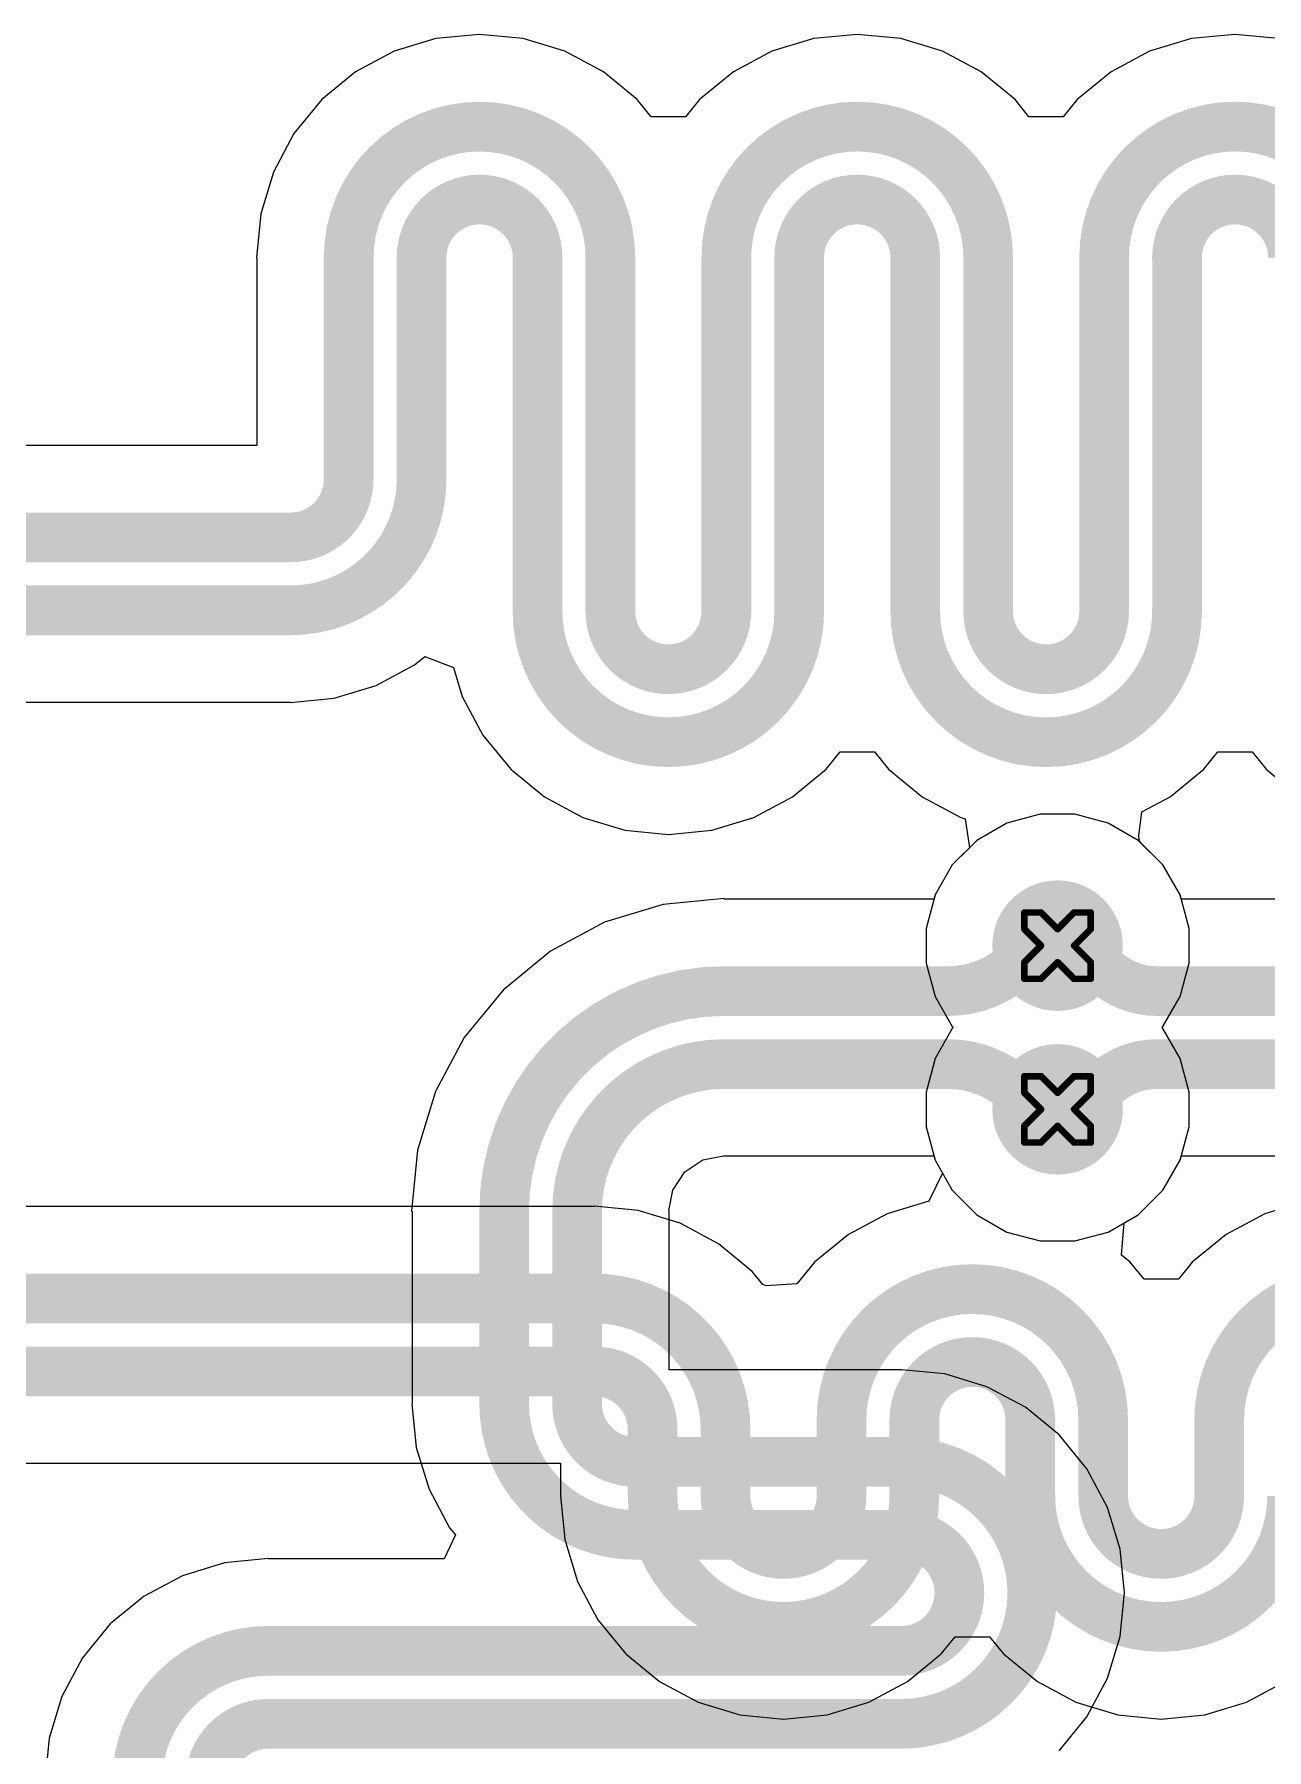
# Model space of a CAD drawing. Header units: inches. Extents: x 0 to 289, y 0 to 168.
# Drawn here: x 13.87 to 23.32, y 66.07 to 79.21 of the extents above; entities that cross this region are included whole.
import ezdxf

# ---------------------------------------------------------------- set-up
doc = ezdxf.new("R2010")
doc.units = ezdxf.units.IN
for name, color, linetype in [('Bottom Layer', 5, 'Continuous'), ('Drill Drawing', 1, 'Continuous'), ('Top Layer', 1, 'Continuous'), ('Via Holes', 16, 'Continuous')]:
    doc.layers.add(name, color=color, linetype=linetype)

msp = doc.modelspace()

# ---------------------------------------------------------------- hatches: boundary and pattern name
at = {"layer": 'Bottom Layer'}
h = msp.add_hatch(color=5, dxfattribs=at)
edge = h.paths.add_edge_path()
edge.add_arc((21.717, 72.23), 0.5, 0, 360)
h = msp.add_hatch(color=5, dxfattribs=at)
edge = h.paths.add_edge_path()
edge.add_arc((21.717, 70.976), 0.5, 0, 360)
at = {"layer": 'Top Layer'}
h = msp.add_hatch(color=1, dxfattribs=at)
edge = h.paths.add_edge_path()
edge.add_arc((21.717, 72.23), 0.5, 0, 360)
h = msp.add_hatch(color=1, dxfattribs=at)
edge = h.paths.add_edge_path()
edge.add_arc((21.717, 70.976), 0.5, 0, 360)
at = {"layer": 'Via Holes'}
h = msp.add_hatch(color=7, dxfattribs=at)
edge = h.paths.add_edge_path()
edge.add_arc((21.717, 72.23), 0.25, 0, 360)
h = msp.add_hatch(color=7, dxfattribs=at)
edge = h.paths.add_edge_path()
edge.add_arc((21.717, 70.976), 0.25, 0, 360)

# ---------------------------------------------------------------- linework, layer by layer
at = {"layer": 'Bottom Layer'}
for p, q in [((21.584, 73.238), (21.328, 73.169)), ((21.85, 73.238), (21.584, 73.238)), ((22.106, 73.169), (21.85, 73.238)), ((21.328, 73.169), (21.098, 73.036)), ((22.336, 73.036), (22.106, 73.169)), ((21.098, 73.036), (20.91, 72.849)), ((22.524, 72.849), (22.336, 73.036)), ((20.91, 72.849), (20.778, 72.619)), ((22.656, 72.619), (22.524, 72.849)), ((19.161, 72.592), (18.694, 72.546)), ((19.161, 72.587), (19.161, 72.592)), ((20.769, 72.587), (19.161, 72.587)), ((20.778, 72.619), (20.769, 72.587)), ((22.725, 72.362), (22.656, 72.619)), ((18.694, 72.546), (18.244, 72.41)), ((18.244, 72.41), (17.83, 72.188)), ((22.725, 72.097), (22.725, 72.362)), ((17.83, 72.188), (17.467, 71.89)), ((22.656, 71.841), (22.725, 72.097)), ((17.467, 71.89), (17.169, 71.527)), ((22.524, 71.611), (22.656, 71.841)), ((17.169, 71.527), (16.948, 71.113)), ((22.516, 71.603), (22.524, 71.611)), ((22.524, 71.595), (22.516, 71.603)), ((22.656, 71.365), (22.524, 71.595)), ((22.725, 71.108), (22.656, 71.365)), ((16.948, 71.113), (16.811, 70.663)), ((22.725, 70.843), (22.725, 71.108)), ((22.656, 70.587), (22.725, 70.843)), ((16.811, 70.663), (16.765, 70.196)), ((18.861, 70.496), (18.999, 70.588)), ((18.999, 70.588), (19.157, 70.619)), ((19.157, 70.619), (19.161, 70.619)), ((19.161, 70.619), (20.769, 70.619)), ((20.769, 70.619), (20.778, 70.587)), ((20.778, 70.587), (20.91, 70.357)), ((22.524, 70.357), (22.656, 70.587)), ((18.769, 70.358), (18.861, 70.496)), ((18.738, 70.2), (18.769, 70.358)), ((20.91, 70.357), (21.098, 70.169)), ((22.336, 70.169), (22.524, 70.357)), ((16.765, 70.196), (16.771, 70.196)), ((16.771, 70.196), (16.771, 68.719)), ((18.739, 70.196), (18.738, 70.2)), ((18.739, 68.979), (18.739, 70.196)), ((21.098, 70.169), (21.328, 70.036)), ((22.106, 70.036), (22.336, 70.169)), ((21.328, 70.036), (21.584, 69.968)), ((21.584, 69.968), (21.85, 69.968)), ((21.85, 69.968), (22.106, 70.036)), ((20.52, 68.979), (18.739, 68.979)), ((20.854, 68.949), (20.52, 68.981)), ((20.52, 68.981), (20.52, 68.979)), ((21.175, 68.851), (20.854, 68.949)), ((21.47, 68.693), (21.175, 68.851)), ((16.771, 68.719), (16.768, 68.719)), ((16.768, 68.719), (16.801, 68.386)), ((21.73, 68.481), (21.47, 68.693)), ((21.942, 68.221), (21.73, 68.481)), ((16.801, 68.386), (16.899, 68.065)), ((22.1, 67.926), (21.942, 68.221)), ((16.899, 68.065), (17.057, 67.769)), ((22.198, 67.605), (22.1, 67.926)), ((17.101, 67.715), (17.014, 67.531)), ((17.057, 67.769), (17.101, 67.715)), ((22.23, 67.271), (22.198, 67.605)), ((15.331, 67.501), (15.01, 67.403)), ((15.665, 67.534), (15.331, 67.501)), ((15.665, 67.531), (15.665, 67.534)), ((17.014, 67.531), (15.665, 67.531)), ((15.01, 67.403), (14.715, 67.245)), ((14.715, 67.245), (14.456, 67.033)), ((22.198, 66.938), (22.23, 67.271)), ((14.456, 67.033), (14.243, 66.774)), ((22.1, 66.617), (22.198, 66.938)), ((14.243, 66.774), (14.085, 66.478)), ((21.942, 66.321), (22.1, 66.617)), ((14.085, 66.478), (13.988, 66.157)), ((21.73, 66.062), (21.942, 66.321)), ((13.988, 66.157), (13.955, 65.824))]:
    msp.add_line(p, q, dxfattribs=at)
for points in [[(21.431, 72.111, 0.381, 0.381, -0.198912), (21.717, 72.23, 0.381, 0.381, 0)], [(21.431, 72.111, 0.381, 0.381, -0.198912), (20.878, 71.882, 0.381, 0.381, 0)], [(17.475, 70.196, 0.381, 0.381, -0.414214), (19.161, 71.882, 0.381, 0.381, 0)], [(19.161, 71.882, 0.381, 0.381, 0), (20.878, 71.882, 0.381, 0.381, 0)], [(18.034, 70.196, 0.381, 0.381, -0.414214), (19.161, 71.323, 0.381, 0.381, 0)], [(19.161, 71.323, 0.381, 0.381, 0), (20.878, 71.323, 0.381, 0.381, 0)], [(20.878, 71.323, 0.381, 0.381, -0.198912), (21.431, 71.094, 0.381, 0.381, 0)], [(21.717, 70.976, 0.381, 0.381, -0.198912), (21.431, 71.094, 0.381, 0.381, 0)], [(17.475, 70.083, 0.381, 0.381, 0), (17.475, 70.196, 0.381, 0.381, 0)], [(18.034, 70.083, 0.381, 0.381, 0), (18.034, 70.196, 0.381, 0.381, 0)], [(17.475, 68.719, 0.381, 0.381, 0), (17.475, 70.083, 0.381, 0.381, 0)], [(18.034, 68.719, 0.381, 0.381, 0), (18.034, 70.083, 0.381, 0.381, 0)], [(18.479, 67.716, 0.381, 0.381, -0.414214), (17.475, 68.719, 0.381, 0.381, 0)], [(18.479, 68.275, 0.381, 0.381, -0.414214), (18.034, 68.719, 0.381, 0.381, 0)], [(18.479, 68.275, 0.381, 0.381, 0), (20.52, 68.275, 0.381, 0.381, 0)], [(20.52, 68.275, 0.381, 0.381, -1), (20.52, 66.268, 0.381, 0.381, 0)], [(18.479, 67.716, 0.381, 0.381, 0), (20.52, 67.716, 0.381, 0.381, 0)], [(20.52, 67.716, 0.381, 0.381, -1), (20.52, 66.827, 0.381, 0.381, 0)], [(15.665, 64.82, 0.381, 0.381, -1), (15.665, 66.827, 0.381, 0.381, 0)], [(15.665, 66.827, 0.381, 0.381, 0), (20.52, 66.827, 0.381, 0.381, 0)], [(15.665, 65.379, 0.381, 0.381, -1), (15.665, 66.268, 0.381, 0.381, 0)], [(15.665, 66.268, 0.381, 0.381, 0), (20.52, 66.268, 0.381, 0.381, 0)]]:
    msp.add_lwpolyline(points, format="xyseb", dxfattribs=at)
for points in [[(21.622, 72.23, 0.191, 0.191, 1), (21.812, 72.23, 0.191, 0.191, 1)], [(21.336, 72.111, 0.191, 0.191, 1), (21.526, 72.111, 0.191, 0.191, 1)], [(21.336, 72.111, 0.191, 0.191, 1), (21.526, 72.111, 0.191, 0.191, 1)], [(19.066, 71.882, 0.191, 0.191, 1), (19.256, 71.882, 0.191, 0.191, 1)], [(19.066, 71.882, 0.191, 0.191, 1), (19.256, 71.882, 0.191, 0.191, 1)], [(20.783, 71.882, 0.191, 0.191, 1), (20.973, 71.882, 0.191, 0.191, 1)], [(20.783, 71.882, 0.191, 0.191, 1), (20.973, 71.882, 0.191, 0.191, 1)], [(19.066, 71.323, 0.191, 0.191, 1), (19.256, 71.323, 0.191, 0.191, 1)], [(19.066, 71.323, 0.191, 0.191, 1), (19.256, 71.323, 0.191, 0.191, 1)], [(20.783, 71.323, 0.191, 0.191, 1), (20.973, 71.323, 0.191, 0.191, 1)], [(20.783, 71.323, 0.191, 0.191, 1), (20.973, 71.323, 0.191, 0.191, 1)], [(21.336, 71.094, 0.191, 0.191, 1), (21.526, 71.094, 0.191, 0.191, 1)], [(21.336, 71.094, 0.191, 0.191, 1), (21.526, 71.094, 0.191, 0.191, 1)], [(21.622, 70.976, 0.191, 0.191, 1), (21.812, 70.976, 0.191, 0.191, 1)], [(17.38, 70.196, 0.191, 0.191, 1), (17.57, 70.196, 0.191, 0.191, 1)], [(17.38, 70.196, 0.191, 0.191, 1), (17.57, 70.196, 0.191, 0.191, 1)], [(17.939, 70.196, 0.191, 0.191, 1), (18.129, 70.196, 0.191, 0.191, 1)], [(17.939, 70.196, 0.191, 0.191, 1), (18.129, 70.196, 0.191, 0.191, 1)], [(17.38, 70.083, 0.191, 0.191, 1), (17.57, 70.083, 0.191, 0.191, 1)], [(17.38, 70.083, 0.191, 0.191, 1), (17.57, 70.083, 0.191, 0.191, 1)], [(17.939, 70.083, 0.191, 0.191, 1), (18.129, 70.083, 0.191, 0.191, 1)], [(17.939, 70.083, 0.191, 0.191, 1), (18.129, 70.083, 0.191, 0.191, 1)], [(17.38, 68.719, 0.191, 0.191, 1), (17.57, 68.719, 0.191, 0.191, 1)], [(17.38, 68.719, 0.191, 0.191, 1), (17.57, 68.719, 0.191, 0.191, 1)], [(17.939, 68.719, 0.191, 0.191, 1), (18.129, 68.719, 0.191, 0.191, 1)], [(17.939, 68.719, 0.191, 0.191, 1), (18.129, 68.719, 0.191, 0.191, 1)], [(18.383, 68.275, 0.191, 0.191, 1), (18.574, 68.275, 0.191, 0.191, 1)], [(18.383, 68.275, 0.191, 0.191, 1), (18.574, 68.275, 0.191, 0.191, 1)], [(20.425, 68.275, 0.191, 0.191, 1), (20.616, 68.275, 0.191, 0.191, 1)], [(20.425, 68.275, 0.191, 0.191, 1), (20.616, 68.275, 0.191, 0.191, 1)], [(18.383, 67.716, 0.191, 0.191, 1), (18.574, 67.716, 0.191, 0.191, 1)], [(18.383, 67.716, 0.191, 0.191, 1), (18.574, 67.716, 0.191, 0.191, 1)], [(20.425, 67.716, 0.191, 0.191, 1), (20.616, 67.716, 0.191, 0.191, 1)], [(20.425, 67.716, 0.191, 0.191, 1), (20.616, 67.716, 0.191, 0.191, 1)], [(15.57, 66.827, 0.191, 0.191, 1), (15.76, 66.827, 0.191, 0.191, 1)], [(15.57, 66.827, 0.191, 0.191, 1), (15.76, 66.827, 0.191, 0.191, 1)], [(20.425, 66.827, 0.191, 0.191, 1), (20.616, 66.827, 0.191, 0.191, 1)], [(20.425, 66.827, 0.191, 0.191, 1), (20.616, 66.827, 0.191, 0.191, 1)], [(15.57, 66.268, 0.191, 0.191, 1), (15.76, 66.268, 0.191, 0.191, 1)], [(15.57, 66.268, 0.191, 0.191, 1), (15.76, 66.268, 0.191, 0.191, 1)], [(20.425, 66.268, 0.191, 0.191, 1), (20.616, 66.268, 0.191, 0.191, 1)], [(20.425, 66.268, 0.191, 0.191, 1), (20.616, 66.268, 0.191, 0.191, 1)]]:
    msp.add_lwpolyline(points, format="xyseb", close=True, dxfattribs=at)
at = {"layer": 'Drill Drawing'}
for points in [[(21.463, 72.357, 0.0508, 0.0508, 0), (21.463, 72.484, 0.0508, 0.0508, 0)], [(21.463, 72.484, 0.0508, 0.0508, 0), (21.59, 72.484, 0.0508, 0.0508, 0)], [(21.59, 72.484, 0.0508, 0.0508, 0), (21.717, 72.357, 0.0508, 0.0508, 0)], [(21.717, 72.357, 0.0508, 0.0508, 0), (21.844, 72.484, 0.0508, 0.0508, 0)], [(21.844, 72.484, 0.0508, 0.0508, 0), (21.971, 72.484, 0.0508, 0.0508, 0)], [(21.971, 72.357, 0.0508, 0.0508, 0), (21.971, 72.484, 0.0508, 0.0508, 0)], [(21.463, 72.357, 0.0508, 0.0508, 0), (21.59, 72.23, 0.0508, 0.0508, 0)], [(21.844, 72.23, 0.0508, 0.0508, 0), (21.971, 72.357, 0.0508, 0.0508, 0)], [(21.463, 72.103, 0.0508, 0.0508, 0), (21.59, 72.23, 0.0508, 0.0508, 0)], [(21.844, 72.23, 0.0508, 0.0508, 0), (21.971, 72.103, 0.0508, 0.0508, 0)], [(21.463, 71.976, 0.0508, 0.0508, 0), (21.463, 72.103, 0.0508, 0.0508, 0)], [(21.59, 71.976, 0.0508, 0.0508, 0), (21.717, 72.103, 0.0508, 0.0508, 0)], [(21.717, 72.103, 0.0508, 0.0508, 0), (21.844, 71.976, 0.0508, 0.0508, 0)], [(21.971, 71.976, 0.0508, 0.0508, 0), (21.971, 72.103, 0.0508, 0.0508, 0)], [(21.463, 71.976, 0.0508, 0.0508, 0), (21.59, 71.976, 0.0508, 0.0508, 0)], [(21.844, 71.976, 0.0508, 0.0508, 0), (21.971, 71.976, 0.0508, 0.0508, 0)], [(21.463, 71.103, 0.0508, 0.0508, 0), (21.463, 71.23, 0.0508, 0.0508, 0)], [(21.463, 71.23, 0.0508, 0.0508, 0), (21.59, 71.23, 0.0508, 0.0508, 0)], [(21.59, 71.23, 0.0508, 0.0508, 0), (21.717, 71.103, 0.0508, 0.0508, 0)], [(21.717, 71.103, 0.0508, 0.0508, 0), (21.844, 71.23, 0.0508, 0.0508, 0)], [(21.844, 71.23, 0.0508, 0.0508, 0), (21.971, 71.23, 0.0508, 0.0508, 0)], [(21.971, 71.103, 0.0508, 0.0508, 0), (21.971, 71.23, 0.0508, 0.0508, 0)], [(21.463, 71.103, 0.0508, 0.0508, 0), (21.59, 70.976, 0.0508, 0.0508, 0)], [(21.844, 70.976, 0.0508, 0.0508, 0), (21.971, 71.103, 0.0508, 0.0508, 0)], [(21.463, 70.849, 0.0508, 0.0508, 0), (21.59, 70.976, 0.0508, 0.0508, 0)], [(21.844, 70.976, 0.0508, 0.0508, 0), (21.971, 70.849, 0.0508, 0.0508, 0)], [(21.463, 70.722, 0.0508, 0.0508, 0), (21.463, 70.849, 0.0508, 0.0508, 0)], [(21.59, 70.722, 0.0508, 0.0508, 0), (21.717, 70.849, 0.0508, 0.0508, 0)], [(21.717, 70.849, 0.0508, 0.0508, 0), (21.844, 70.722, 0.0508, 0.0508, 0)], [(21.971, 70.722, 0.0508, 0.0508, 0), (21.971, 70.849, 0.0508, 0.0508, 0)], [(21.463, 70.722, 0.0508, 0.0508, 0), (21.59, 70.722, 0.0508, 0.0508, 0)], [(21.844, 70.722, 0.0508, 0.0508, 0), (21.971, 70.722, 0.0508, 0.0508, 0)]]:
    msp.add_lwpolyline(points, format="xyseb", dxfattribs=at)
for points in [[(21.45, 72.484, 0.0254, 0.0254, 1), (21.476, 72.484, 0.0254, 0.0254, 1)], [(21.45, 72.484, 0.0254, 0.0254, 1), (21.476, 72.484, 0.0254, 0.0254, 1)], [(21.577, 72.484, 0.0254, 0.0254, 1), (21.603, 72.484, 0.0254, 0.0254, 1)], [(21.577, 72.484, 0.0254, 0.0254, 1), (21.603, 72.484, 0.0254, 0.0254, 1)], [(21.831, 72.484, 0.0254, 0.0254, 1), (21.857, 72.484, 0.0254, 0.0254, 1)], [(21.831, 72.484, 0.0254, 0.0254, 1), (21.857, 72.484, 0.0254, 0.0254, 1)], [(21.958, 72.484, 0.0254, 0.0254, 1), (21.984, 72.484, 0.0254, 0.0254, 1)], [(21.958, 72.484, 0.0254, 0.0254, 1), (21.984, 72.484, 0.0254, 0.0254, 1)], [(21.45, 72.357, 0.0254, 0.0254, 1), (21.476, 72.357, 0.0254, 0.0254, 1)], [(21.45, 72.357, 0.0254, 0.0254, 1), (21.476, 72.357, 0.0254, 0.0254, 1)], [(21.704, 72.357, 0.0254, 0.0254, 1), (21.73, 72.357, 0.0254, 0.0254, 1)], [(21.704, 72.357, 0.0254, 0.0254, 1), (21.73, 72.357, 0.0254, 0.0254, 1)], [(21.958, 72.357, 0.0254, 0.0254, 1), (21.984, 72.357, 0.0254, 0.0254, 1)], [(21.958, 72.357, 0.0254, 0.0254, 1), (21.984, 72.357, 0.0254, 0.0254, 1)], [(21.577, 72.23, 0.0254, 0.0254, 1), (21.603, 72.23, 0.0254, 0.0254, 1)], [(21.577, 72.23, 0.0254, 0.0254, 1), (21.603, 72.23, 0.0254, 0.0254, 1)], [(21.831, 72.23, 0.0254, 0.0254, 1), (21.857, 72.23, 0.0254, 0.0254, 1)], [(21.831, 72.23, 0.0254, 0.0254, 1), (21.857, 72.23, 0.0254, 0.0254, 1)], [(21.45, 72.103, 0.0254, 0.0254, 1), (21.476, 72.103, 0.0254, 0.0254, 1)], [(21.45, 72.103, 0.0254, 0.0254, 1), (21.476, 72.103, 0.0254, 0.0254, 1)], [(21.704, 72.103, 0.0254, 0.0254, 1), (21.73, 72.103, 0.0254, 0.0254, 1)], [(21.704, 72.103, 0.0254, 0.0254, 1), (21.73, 72.103, 0.0254, 0.0254, 1)], [(21.958, 72.103, 0.0254, 0.0254, 1), (21.984, 72.103, 0.0254, 0.0254, 1)], [(21.958, 72.103, 0.0254, 0.0254, 1), (21.984, 72.103, 0.0254, 0.0254, 1)], [(21.45, 71.976, 0.0254, 0.0254, 1), (21.476, 71.976, 0.0254, 0.0254, 1)], [(21.45, 71.976, 0.0254, 0.0254, 1), (21.476, 71.976, 0.0254, 0.0254, 1)], [(21.577, 71.976, 0.0254, 0.0254, 1), (21.603, 71.976, 0.0254, 0.0254, 1)], [(21.577, 71.976, 0.0254, 0.0254, 1), (21.603, 71.976, 0.0254, 0.0254, 1)], [(21.831, 71.976, 0.0254, 0.0254, 1), (21.857, 71.976, 0.0254, 0.0254, 1)], [(21.831, 71.976, 0.0254, 0.0254, 1), (21.857, 71.976, 0.0254, 0.0254, 1)], [(21.958, 71.976, 0.0254, 0.0254, 1), (21.984, 71.976, 0.0254, 0.0254, 1)], [(21.958, 71.976, 0.0254, 0.0254, 1), (21.984, 71.976, 0.0254, 0.0254, 1)], [(21.45, 71.23, 0.0254, 0.0254, 1), (21.476, 71.23, 0.0254, 0.0254, 1)], [(21.45, 71.23, 0.0254, 0.0254, 1), (21.476, 71.23, 0.0254, 0.0254, 1)], [(21.577, 71.23, 0.0254, 0.0254, 1), (21.603, 71.23, 0.0254, 0.0254, 1)], [(21.577, 71.23, 0.0254, 0.0254, 1), (21.603, 71.23, 0.0254, 0.0254, 1)], [(21.831, 71.23, 0.0254, 0.0254, 1), (21.857, 71.23, 0.0254, 0.0254, 1)], [(21.831, 71.23, 0.0254, 0.0254, 1), (21.857, 71.23, 0.0254, 0.0254, 1)], [(21.958, 71.23, 0.0254, 0.0254, 1), (21.984, 71.23, 0.0254, 0.0254, 1)], [(21.958, 71.23, 0.0254, 0.0254, 1), (21.984, 71.23, 0.0254, 0.0254, 1)], [(21.45, 71.103, 0.0254, 0.0254, 1), (21.476, 71.103, 0.0254, 0.0254, 1)], [(21.45, 71.103, 0.0254, 0.0254, 1), (21.476, 71.103, 0.0254, 0.0254, 1)], [(21.704, 71.103, 0.0254, 0.0254, 1), (21.73, 71.103, 0.0254, 0.0254, 1)], [(21.704, 71.103, 0.0254, 0.0254, 1), (21.73, 71.103, 0.0254, 0.0254, 1)], [(21.958, 71.103, 0.0254, 0.0254, 1), (21.984, 71.103, 0.0254, 0.0254, 1)], [(21.958, 71.103, 0.0254, 0.0254, 1), (21.984, 71.103, 0.0254, 0.0254, 1)], [(21.577, 70.976, 0.0254, 0.0254, 1), (21.603, 70.976, 0.0254, 0.0254, 1)], [(21.577, 70.976, 0.0254, 0.0254, 1), (21.603, 70.976, 0.0254, 0.0254, 1)], [(21.831, 70.976, 0.0254, 0.0254, 1), (21.857, 70.976, 0.0254, 0.0254, 1)], [(21.831, 70.976, 0.0254, 0.0254, 1), (21.857, 70.976, 0.0254, 0.0254, 1)], [(21.45, 70.849, 0.0254, 0.0254, 1), (21.476, 70.849, 0.0254, 0.0254, 1)], [(21.45, 70.849, 0.0254, 0.0254, 1), (21.476, 70.849, 0.0254, 0.0254, 1)], [(21.704, 70.849, 0.0254, 0.0254, 1), (21.73, 70.849, 0.0254, 0.0254, 1)], [(21.704, 70.849, 0.0254, 0.0254, 1), (21.73, 70.849, 0.0254, 0.0254, 1)], [(21.958, 70.849, 0.0254, 0.0254, 1), (21.984, 70.849, 0.0254, 0.0254, 1)], [(21.958, 70.849, 0.0254, 0.0254, 1), (21.984, 70.849, 0.0254, 0.0254, 1)], [(21.45, 70.722, 0.0254, 0.0254, 1), (21.476, 70.722, 0.0254, 0.0254, 1)], [(21.45, 70.722, 0.0254, 0.0254, 1), (21.476, 70.722, 0.0254, 0.0254, 1)], [(21.577, 70.722, 0.0254, 0.0254, 1), (21.603, 70.722, 0.0254, 0.0254, 1)], [(21.577, 70.722, 0.0254, 0.0254, 1), (21.603, 70.722, 0.0254, 0.0254, 1)], [(21.831, 70.722, 0.0254, 0.0254, 1), (21.857, 70.722, 0.0254, 0.0254, 1)], [(21.831, 70.722, 0.0254, 0.0254, 1), (21.857, 70.722, 0.0254, 0.0254, 1)], [(21.958, 70.722, 0.0254, 0.0254, 1), (21.984, 70.722, 0.0254, 0.0254, 1)], [(21.958, 70.722, 0.0254, 0.0254, 1), (21.984, 70.722, 0.0254, 0.0254, 1)]]:
    msp.add_lwpolyline(points, format="xyseb", close=True, dxfattribs=at)
at = {"layer": 'Top Layer'}
for p, q in [((16.952, 79.18), (16.632, 79.082)), ((17.286, 79.212), (16.952, 79.18)), ((17.62, 79.18), (17.286, 79.212)), ((17.94, 79.082), (17.62, 79.18)), ((19.848, 79.18), (19.527, 79.082)), ((20.182, 79.212), (19.848, 79.18)), ((20.515, 79.18), (20.182, 79.212)), ((20.836, 79.082), (20.515, 79.18)), ((22.744, 79.18), (22.423, 79.082)), ((23.077, 79.212), (22.744, 79.18)), ((23.411, 79.18), (23.077, 79.212)), ((16.632, 79.082), (16.336, 78.924)), ((18.236, 78.924), (17.94, 79.082)), ((19.527, 79.082), (19.232, 78.924)), ((21.132, 78.924), (20.836, 79.082)), ((22.423, 79.082), (22.127, 78.924)), ((16.336, 78.924), (16.077, 78.712)), ((18.495, 78.712), (18.236, 78.924)), ((19.232, 78.924), (18.972, 78.712)), ((21.391, 78.712), (21.132, 78.924)), ((22.127, 78.924), (21.868, 78.712)), ((16.077, 78.712), (15.864, 78.452)), ((18.603, 78.581), (18.495, 78.712)), ((18.972, 78.712), (18.865, 78.581)), ((21.498, 78.581), (21.391, 78.712)), ((21.868, 78.712), (21.761, 78.581)), ((18.865, 78.581), (18.603, 78.581)), ((21.761, 78.581), (21.498, 78.581)), ((15.864, 78.452), (15.706, 78.157)), ((15.706, 78.157), (15.609, 77.836)), ((15.609, 77.836), (15.576, 77.502)), ((15.576, 77.502), (15.578, 77.502)), ((15.578, 77.502), (15.578, 76.063)), ((15.578, 76.063), (12.487, 76.063)), ((16.788, 74.381), (16.867, 74.445)), ((16.867, 74.445), (17.086, 74.362)), ((16.493, 74.223), (16.788, 74.381)), ((17.086, 74.362), (17.154, 74.138)), ((15.838, 74.093), (16.172, 74.125)), ((16.172, 74.125), (16.493, 74.223)), ((17.154, 74.138), (17.312, 73.842)), ((12.487, 74.095), (15.838, 74.095)), ((15.838, 74.095), (15.838, 74.093)), ((17.312, 73.842), (17.525, 73.583)), ((19.943, 73.583), (20.05, 73.714)), ((20.05, 73.714), (20.313, 73.714)), ((20.313, 73.714), (20.42, 73.583)), ((22.839, 73.583), (22.946, 73.714)), ((22.946, 73.714), (23.209, 73.714)), ((23.209, 73.714), (23.316, 73.583)), ((17.525, 73.583), (17.784, 73.37)), ((19.684, 73.37), (19.943, 73.583)), ((20.42, 73.583), (20.679, 73.37)), ((22.579, 73.37), (22.839, 73.583)), ((23.316, 73.583), (23.575, 73.37)), ((17.784, 73.37), (18.079, 73.212)), ((19.388, 73.212), (19.684, 73.37)), ((20.679, 73.37), (20.975, 73.212)), ((22.364, 73.255), (22.579, 73.37)), ((18.079, 73.212), (18.4, 73.115)), ((19.067, 73.115), (19.388, 73.212)), ((20.975, 73.212), (21.008, 73.202)), ((22.34, 73.071), (22.364, 73.255)), ((18.4, 73.115), (18.734, 73.082)), ((18.734, 73.082), (19.067, 73.115)), ((21.008, 73.202), (21.042, 72.98)), ((21.042, 72.98), (20.91, 72.849)), ((22.342, 73.044), (22.34, 73.071)), ((22.349, 73.023), (22.342, 73.044)), ((22.524, 72.849), (22.349, 73.023)), ((20.91, 72.849), (20.778, 72.619)), ((22.656, 72.619), (22.524, 72.849)), ((20.778, 72.619), (20.709, 72.362)), ((22.665, 72.587), (22.656, 72.619)), ((50.387, 72.587), (22.665, 72.587)), ((20.709, 72.362), (20.709, 72.097)), ((20.709, 72.097), (20.778, 71.841)), ((20.778, 71.841), (20.91, 71.611)), ((20.91, 71.595), (20.778, 71.365)), ((20.91, 71.611), (20.918, 71.603)), ((20.918, 71.603), (20.91, 71.595)), ((20.778, 71.365), (20.709, 71.108)), ((20.709, 71.108), (20.709, 70.843)), ((20.709, 70.843), (20.778, 70.587)), ((20.778, 70.587), (20.835, 70.488)), ((22.524, 70.357), (22.656, 70.587)), ((22.656, 70.587), (22.665, 70.619)), ((22.665, 70.619), (50.387, 70.619)), ((20.835, 70.488), (20.73, 70.273)), ((22.336, 70.169), (22.524, 70.357)), ((18.168, 70.231), (13.532, 70.231)), ((18.502, 70.201), (18.168, 70.234)), ((18.168, 70.234), (18.168, 70.231)), ((18.823, 70.103), (18.502, 70.201)), ((20.73, 70.273), (20.41, 70.176)), ((23.626, 70.273), (23.305, 70.176)), ((19.118, 69.945), (18.823, 70.103)), ((20.41, 70.176), (20.114, 70.018)), ((22.206, 69.86), (22.227, 70.106)), ((22.227, 70.106), (22.336, 70.169)), ((23.305, 70.176), (23.009, 70.018)), ((19.377, 69.733), (19.118, 69.945)), ((20.114, 70.018), (19.855, 69.805)), ((23.009, 70.018), (22.75, 69.805)), ((19.855, 69.805), (19.718, 69.638)), ((22.273, 69.805), (22.206, 69.86)), ((22.38, 69.675), (22.273, 69.805)), ((22.75, 69.805), (22.643, 69.675)), ((19.459, 69.634), (19.377, 69.733)), ((22.643, 69.675), (22.38, 69.675)), ((19.483, 69.623), (19.459, 69.634)), ((19.718, 69.638), (19.483, 69.623)), ((13.601, 68.264), (17.908, 68.264)), ((17.908, 68.264), (17.908, 68.014)), ((17.908, 68.014), (17.906, 68.014)), ((17.906, 68.014), (17.939, 67.68)), ((17.939, 67.68), (18.036, 67.359)), ((18.036, 67.359), (18.194, 67.064)), ((18.194, 67.064), (18.407, 66.804)), ((20.825, 66.804), (20.933, 66.935)), ((20.933, 66.935), (21.195, 66.935)), ((21.195, 66.935), (21.303, 66.804)), ((18.407, 66.804), (18.666, 66.592)), ((20.566, 66.592), (20.825, 66.804)), ((21.303, 66.804), (21.562, 66.592)), ((18.666, 66.592), (18.962, 66.434)), ((20.271, 66.434), (20.566, 66.592)), ((21.562, 66.592), (21.857, 66.434)), ((23.166, 66.434), (23.462, 66.592)), ((18.962, 66.434), (19.282, 66.336)), ((19.95, 66.336), (20.271, 66.434)), ((21.857, 66.434), (22.178, 66.336)), ((22.845, 66.336), (23.166, 66.434)), ((19.282, 66.336), (19.616, 66.304)), ((19.616, 66.304), (19.95, 66.336)), ((22.178, 66.336), (22.512, 66.304)), ((22.512, 66.304), (22.845, 66.336))]:
    msp.add_line(p, q, dxfattribs=at)
for points in [[(16.283, 77.502, 0.381, 0.381, -1), (18.289, 77.502, 0.381, 0.381, 0)], [(19.178, 77.502, 0.381, 0.381, -1), (21.185, 77.502, 0.381, 0.381, 0)], [(22.074, 77.502, 0.381, 0.381, -1), (24.081, 77.502, 0.381, 0.381, 0)], [(16.842, 77.502, 0.381, 0.381, -1), (17.731, 77.502, 0.381, 0.381, 0)], [(19.737, 77.502, 0.381, 0.381, -1), (20.626, 77.502, 0.381, 0.381, 0)], [(22.633, 77.502, 0.381, 0.381, -1), (23.522, 77.502, 0.381, 0.381, 0)], [(16.283, 75.803, 0.381, 0.381, 0), (16.283, 77.502, 0.381, 0.381, 0)], [(16.842, 75.803, 0.381, 0.381, 0), (16.842, 77.502, 0.381, 0.381, 0)], [(17.731, 74.792, 0.381, 0.381, 0), (17.731, 77.502, 0.381, 0.381, 0)], [(18.289, 74.792, 0.381, 0.381, 0), (18.289, 77.502, 0.381, 0.381, 0)], [(19.178, 74.792, 0.381, 0.381, 0), (19.178, 77.502, 0.381, 0.381, 0)], [(19.737, 74.792, 0.381, 0.381, 0), (19.737, 77.502, 0.381, 0.381, 0)], [(20.626, 74.792, 0.381, 0.381, 0), (20.626, 77.502, 0.381, 0.381, 0)], [(21.185, 74.792, 0.381, 0.381, 0), (21.185, 77.502, 0.381, 0.381, 0)], [(22.074, 74.792, 0.381, 0.381, 0), (22.074, 77.502, 0.381, 0.381, 0)], [(22.633, 74.792, 0.381, 0.381, 0), (22.633, 77.502, 0.381, 0.381, 0)], [(16.283, 75.803, 0.381, 0.381, -0.414214), (15.838, 75.358, 0.381, 0.381, 0)], [(16.842, 75.803, 0.381, 0.381, -0.414214), (15.838, 74.799, 0.381, 0.381, 0)], [(12.487, 75.358, 0.381, 0.381, 0), (15.838, 75.358, 0.381, 0.381, 0)], [(12.487, 74.799, 0.381, 0.381, 0), (15.368, 74.799, 0.381, 0.381, 0)], [(15.368, 74.799, 0.381, 0.381, 0), (15.838, 74.799, 0.381, 0.381, 0)], [(19.737, 74.792, 0.381, 0.381, -1), (17.731, 74.792, 0.381, 0.381, 0)], [(19.178, 74.792, 0.381, 0.381, -1), (18.289, 74.792, 0.381, 0.381, 0)], [(22.633, 74.792, 0.381, 0.381, -1), (20.626, 74.792, 0.381, 0.381, 0)], [(22.074, 74.792, 0.381, 0.381, -1), (21.185, 74.792, 0.381, 0.381, 0)], [(21.717, 72.23, 0.381, 0.381, -0.198912), (22.003, 72.111, 0.381, 0.381, 0)], [(22.003, 72.111, 0.381, 0.381, 0), (22.058, 72.056, 0.381, 0.381, 0)], [(22.478, 71.882, 0.381, 0.381, -0.198912), (22.058, 72.056, 0.381, 0.381, 0)], [(22.478, 71.882, 0.381, 0.381, 0), (50.387, 71.882, 0.381, 0.381, 0)], [(22.058, 71.149, 0.381, 0.381, -0.198912), (22.478, 71.323, 0.381, 0.381, 0)], [(22.478, 71.323, 0.381, 0.381, 0), (50.387, 71.323, 0.381, 0.381, 0)], [(22.003, 71.094, 0.381, 0.381, -0.198912), (21.717, 70.976, 0.381, 0.381, 0)], [(22.003, 71.094, 0.381, 0.381, 0), (22.058, 71.149, 0.381, 0.381, 0)], [(20.061, 68.596, 0.381, 0.381, -1), (22.067, 68.596, 0.381, 0.381, 0)], [(22.956, 68.596, 0.381, 0.381, -1), (24.963, 68.596, 0.381, 0.381, 0)], [(13.532, 69.527, 0.381, 0.381, 0), (16.251, 69.527, 0.381, 0.381, 0)], [(16.251, 69.527, 0.381, 0.381, 0), (18.168, 69.527, 0.381, 0.381, 0)], [(18.168, 69.527, 0.381, 0.381, -0.414214), (19.172, 68.524, 0.381, 0.381, 0)], [(13.601, 68.968, 0.381, 0.381, 0), (16.251, 68.968, 0.381, 0.381, 0)], [(16.251, 68.968, 0.381, 0.381, 0), (18.168, 68.968, 0.381, 0.381, 0)], [(18.168, 68.968, 0.381, 0.381, -0.414214), (18.613, 68.524, 0.381, 0.381, 0)], [(20.619, 68.596, 0.381, 0.381, -1), (21.508, 68.596, 0.381, 0.381, 0)], [(20.061, 68.014, 0.381, 0.381, 0), (20.061, 68.596, 0.381, 0.381, 0)], [(20.619, 68.014, 0.381, 0.381, 0), (20.619, 68.596, 0.381, 0.381, 0)], [(21.508, 68.014, 0.381, 0.381, 0), (21.508, 68.596, 0.381, 0.381, 0)], [(22.067, 68.014, 0.381, 0.381, 0), (22.067, 68.596, 0.381, 0.381, 0)], [(22.956, 68.014, 0.381, 0.381, 0), (22.956, 68.596, 0.381, 0.381, 0)], [(18.613, 68.014, 0.381, 0.381, 0), (18.613, 68.524, 0.381, 0.381, 0)], [(19.172, 68.014, 0.381, 0.381, 0), (19.172, 68.524, 0.381, 0.381, 0)], [(20.619, 68.014, 0.381, 0.381, -1), (18.613, 68.014, 0.381, 0.381, 0)], [(20.061, 68.014, 0.381, 0.381, -1), (19.172, 68.014, 0.381, 0.381, 0)], [(23.515, 68.014, 0.381, 0.381, -1), (21.508, 68.014, 0.381, 0.381, 0)], [(22.956, 68.014, 0.381, 0.381, -1), (22.067, 68.014, 0.381, 0.381, 0)]]:
    msp.add_lwpolyline(points, format="xyseb", dxfattribs=at)
for points in [[(16.187, 77.502, 0.191, 0.191, 1), (16.378, 77.502, 0.191, 0.191, 1)], [(16.187, 77.502, 0.191, 0.191, 1), (16.378, 77.502, 0.191, 0.191, 1)], [(16.746, 77.502, 0.191, 0.191, 1), (16.937, 77.502, 0.191, 0.191, 1)], [(16.746, 77.502, 0.191, 0.191, 1), (16.937, 77.502, 0.191, 0.191, 1)], [(17.635, 77.502, 0.191, 0.191, 1), (17.826, 77.502, 0.191, 0.191, 1)], [(17.635, 77.502, 0.191, 0.191, 1), (17.826, 77.502, 0.191, 0.191, 1)], [(18.194, 77.502, 0.191, 0.191, 1), (18.385, 77.502, 0.191, 0.191, 1)], [(18.194, 77.502, 0.191, 0.191, 1), (18.385, 77.502, 0.191, 0.191, 1)], [(19.083, 77.502, 0.191, 0.191, 1), (19.274, 77.502, 0.191, 0.191, 1)], [(19.083, 77.502, 0.191, 0.191, 1), (19.274, 77.502, 0.191, 0.191, 1)], [(19.642, 77.502, 0.191, 0.191, 1), (19.832, 77.502, 0.191, 0.191, 1)], [(19.642, 77.502, 0.191, 0.191, 1), (19.832, 77.502, 0.191, 0.191, 1)], [(20.531, 77.502, 0.191, 0.191, 1), (20.721, 77.502, 0.191, 0.191, 1)], [(20.531, 77.502, 0.191, 0.191, 1), (20.721, 77.502, 0.191, 0.191, 1)], [(21.09, 77.502, 0.191, 0.191, 1), (21.28, 77.502, 0.191, 0.191, 1)], [(21.09, 77.502, 0.191, 0.191, 1), (21.28, 77.502, 0.191, 0.191, 1)], [(21.979, 77.502, 0.191, 0.191, 1), (22.169, 77.502, 0.191, 0.191, 1)], [(21.979, 77.502, 0.191, 0.191, 1), (22.169, 77.502, 0.191, 0.191, 1)], [(22.537, 77.502, 0.191, 0.191, 1), (22.728, 77.502, 0.191, 0.191, 1)], [(22.537, 77.502, 0.191, 0.191, 1), (22.728, 77.502, 0.191, 0.191, 1)], [(16.187, 75.803, 0.191, 0.191, 1), (16.378, 75.803, 0.191, 0.191, 1)], [(16.187, 75.803, 0.191, 0.191, 1), (16.378, 75.803, 0.191, 0.191, 1)], [(16.746, 75.803, 0.191, 0.191, 1), (16.937, 75.803, 0.191, 0.191, 1)], [(16.746, 75.803, 0.191, 0.191, 1), (16.937, 75.803, 0.191, 0.191, 1)], [(15.743, 75.358, 0.191, 0.191, 1), (15.933, 75.358, 0.191, 0.191, 1)], [(15.743, 75.358, 0.191, 0.191, 1), (15.933, 75.358, 0.191, 0.191, 1)], [(15.273, 74.799, 0.191, 0.191, 1), (15.464, 74.799, 0.191, 0.191, 1)], [(15.273, 74.799, 0.191, 0.191, 1), (15.464, 74.799, 0.191, 0.191, 1)], [(15.743, 74.799, 0.191, 0.191, 1), (15.933, 74.799, 0.191, 0.191, 1)], [(15.743, 74.799, 0.191, 0.191, 1), (15.933, 74.799, 0.191, 0.191, 1)], [(17.635, 74.792, 0.191, 0.191, 1), (17.826, 74.792, 0.191, 0.191, 1)], [(17.635, 74.792, 0.191, 0.191, 1), (17.826, 74.792, 0.191, 0.191, 1)], [(18.194, 74.792, 0.191, 0.191, 1), (18.385, 74.792, 0.191, 0.191, 1)], [(18.194, 74.792, 0.191, 0.191, 1), (18.385, 74.792, 0.191, 0.191, 1)], [(19.083, 74.792, 0.191, 0.191, 1), (19.274, 74.792, 0.191, 0.191, 1)], [(19.083, 74.792, 0.191, 0.191, 1), (19.274, 74.792, 0.191, 0.191, 1)], [(19.642, 74.792, 0.191, 0.191, 1), (19.832, 74.792, 0.191, 0.191, 1)], [(19.642, 74.792, 0.191, 0.191, 1), (19.832, 74.792, 0.191, 0.191, 1)], [(20.531, 74.792, 0.191, 0.191, 1), (20.721, 74.792, 0.191, 0.191, 1)], [(20.531, 74.792, 0.191, 0.191, 1), (20.721, 74.792, 0.191, 0.191, 1)], [(21.09, 74.792, 0.191, 0.191, 1), (21.28, 74.792, 0.191, 0.191, 1)], [(21.09, 74.792, 0.191, 0.191, 1), (21.28, 74.792, 0.191, 0.191, 1)], [(21.979, 74.792, 0.191, 0.191, 1), (22.169, 74.792, 0.191, 0.191, 1)], [(21.979, 74.792, 0.191, 0.191, 1), (22.169, 74.792, 0.191, 0.191, 1)], [(22.537, 74.792, 0.191, 0.191, 1), (22.728, 74.792, 0.191, 0.191, 1)], [(22.537, 74.792, 0.191, 0.191, 1), (22.728, 74.792, 0.191, 0.191, 1)], [(21.622, 72.23, 0.191, 0.191, 1), (21.812, 72.23, 0.191, 0.191, 1)], [(21.908, 72.111, 0.191, 0.191, 1), (22.098, 72.111, 0.191, 0.191, 1)], [(21.908, 72.111, 0.191, 0.191, 1), (22.098, 72.111, 0.191, 0.191, 1)], [(21.963, 72.056, 0.191, 0.191, 1), (22.154, 72.056, 0.191, 0.191, 1)], [(21.963, 72.056, 0.191, 0.191, 1), (22.154, 72.056, 0.191, 0.191, 1)], [(22.383, 71.882, 0.191, 0.191, 1), (22.573, 71.882, 0.191, 0.191, 1)], [(22.383, 71.882, 0.191, 0.191, 1), (22.573, 71.882, 0.191, 0.191, 1)], [(22.383, 71.323, 0.191, 0.191, 1), (22.573, 71.323, 0.191, 0.191, 1)], [(22.383, 71.323, 0.191, 0.191, 1), (22.573, 71.323, 0.191, 0.191, 1)], [(21.908, 71.094, 0.191, 0.191, 1), (22.098, 71.094, 0.191, 0.191, 1)], [(21.908, 71.094, 0.191, 0.191, 1), (22.098, 71.094, 0.191, 0.191, 1)], [(21.963, 71.149, 0.191, 0.191, 1), (22.154, 71.149, 0.191, 0.191, 1)], [(21.963, 71.149, 0.191, 0.191, 1), (22.154, 71.149, 0.191, 0.191, 1)], [(21.622, 70.976, 0.191, 0.191, 1), (21.812, 70.976, 0.191, 0.191, 1)], [(16.155, 69.527, 0.191, 0.191, 1), (16.346, 69.527, 0.191, 0.191, 1)], [(16.155, 69.527, 0.191, 0.191, 1), (16.346, 69.527, 0.191, 0.191, 1)], [(18.073, 69.527, 0.191, 0.191, 1), (18.264, 69.527, 0.191, 0.191, 1)], [(18.073, 69.527, 0.191, 0.191, 1), (18.264, 69.527, 0.191, 0.191, 1)], [(16.155, 68.968, 0.191, 0.191, 1), (16.346, 68.968, 0.191, 0.191, 1)], [(16.155, 68.968, 0.191, 0.191, 1), (16.346, 68.968, 0.191, 0.191, 1)], [(18.073, 68.968, 0.191, 0.191, 1), (18.264, 68.968, 0.191, 0.191, 1)], [(18.073, 68.968, 0.191, 0.191, 1), (18.264, 68.968, 0.191, 0.191, 1)], [(19.965, 68.596, 0.191, 0.191, 1), (20.156, 68.596, 0.191, 0.191, 1)], [(19.965, 68.596, 0.191, 0.191, 1), (20.156, 68.596, 0.191, 0.191, 1)], [(20.524, 68.596, 0.191, 0.191, 1), (20.715, 68.596, 0.191, 0.191, 1)], [(20.524, 68.596, 0.191, 0.191, 1), (20.715, 68.596, 0.191, 0.191, 1)], [(21.413, 68.596, 0.191, 0.191, 1), (21.604, 68.596, 0.191, 0.191, 1)], [(21.413, 68.596, 0.191, 0.191, 1), (21.604, 68.596, 0.191, 0.191, 1)], [(21.972, 68.596, 0.191, 0.191, 1), (22.162, 68.596, 0.191, 0.191, 1)], [(21.972, 68.596, 0.191, 0.191, 1), (22.162, 68.596, 0.191, 0.191, 1)], [(22.861, 68.596, 0.191, 0.191, 1), (23.051, 68.596, 0.191, 0.191, 1)], [(22.861, 68.596, 0.191, 0.191, 1), (23.051, 68.596, 0.191, 0.191, 1)], [(18.518, 68.524, 0.191, 0.191, 1), (18.708, 68.524, 0.191, 0.191, 1)], [(18.518, 68.524, 0.191, 0.191, 1), (18.708, 68.524, 0.191, 0.191, 1)], [(19.076, 68.524, 0.191, 0.191, 1), (19.267, 68.524, 0.191, 0.191, 1)], [(19.076, 68.524, 0.191, 0.191, 1), (19.267, 68.524, 0.191, 0.191, 1)], [(18.518, 68.014, 0.191, 0.191, 1), (18.708, 68.014, 0.191, 0.191, 1)], [(18.518, 68.014, 0.191, 0.191, 1), (18.708, 68.014, 0.191, 0.191, 1)], [(19.076, 68.014, 0.191, 0.191, 1), (19.267, 68.014, 0.191, 0.191, 1)], [(19.076, 68.014, 0.191, 0.191, 1), (19.267, 68.014, 0.191, 0.191, 1)], [(19.965, 68.014, 0.191, 0.191, 1), (20.156, 68.014, 0.191, 0.191, 1)], [(19.965, 68.014, 0.191, 0.191, 1), (20.156, 68.014, 0.191, 0.191, 1)], [(20.524, 68.014, 0.191, 0.191, 1), (20.715, 68.014, 0.191, 0.191, 1)], [(20.524, 68.014, 0.191, 0.191, 1), (20.715, 68.014, 0.191, 0.191, 1)], [(21.413, 68.014, 0.191, 0.191, 1), (21.604, 68.014, 0.191, 0.191, 1)], [(21.413, 68.014, 0.191, 0.191, 1), (21.604, 68.014, 0.191, 0.191, 1)], [(21.972, 68.014, 0.191, 0.191, 1), (22.162, 68.014, 0.191, 0.191, 1)], [(21.972, 68.014, 0.191, 0.191, 1), (22.162, 68.014, 0.191, 0.191, 1)], [(22.861, 68.014, 0.191, 0.191, 1), (23.051, 68.014, 0.191, 0.191, 1)], [(22.861, 68.014, 0.191, 0.191, 1), (23.051, 68.014, 0.191, 0.191, 1)]]:
    msp.add_lwpolyline(points, format="xyseb", close=True, dxfattribs=at)

doc.saveas('drawing.dxf')
